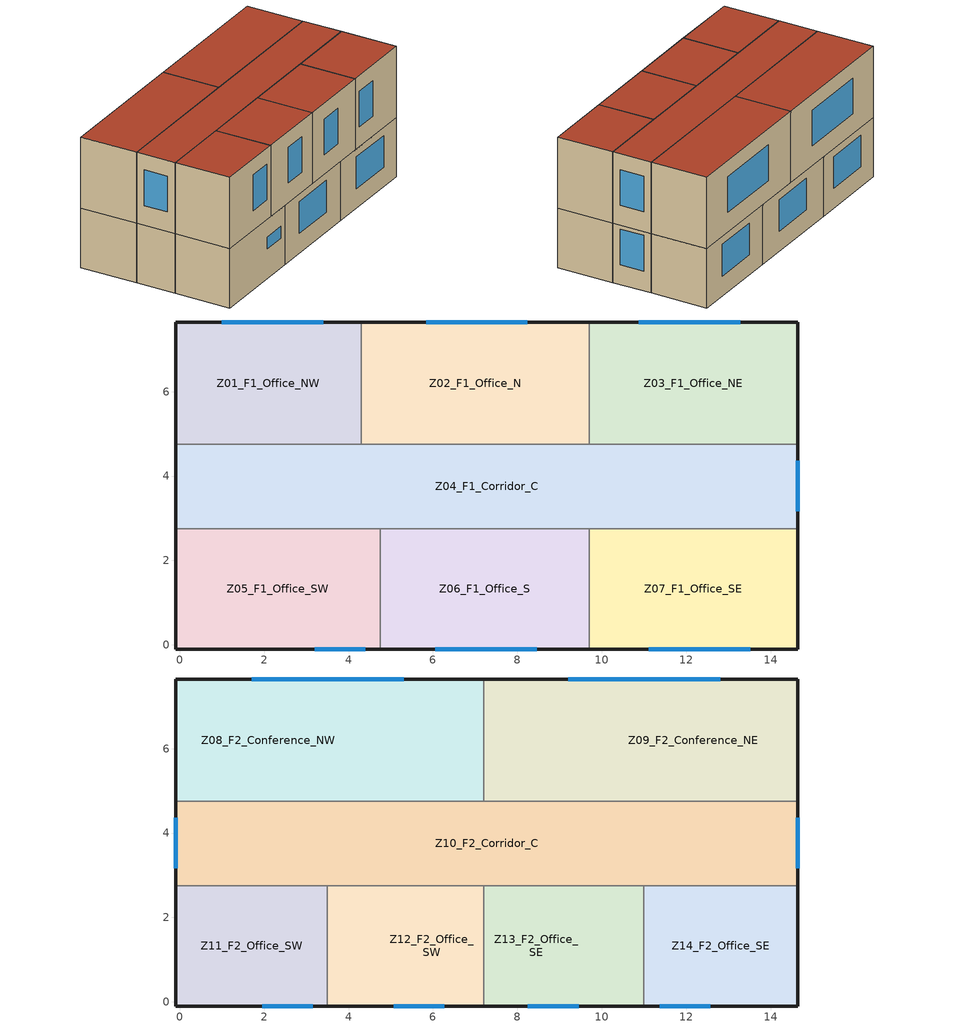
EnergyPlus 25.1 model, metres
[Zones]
Z01_F1_Office_NW
 floor ground (Default_GroundFloor): -0.1,4.75 -0.1,7.65 4.3,7.65 4.3,4.75 z0
 wall outside (Default_Ext_Wall): 4.3,7.65 -0.1,7.65 -0.1,4.75 z0:3
 wall to Z04_F1_Corridor_C (Default_Int_Wall): -0.1,4.75 4.3,4.75 z0:3
 wall to Z02_F1_Office_N (Default_Int_Wall): 4.3,4.75 4.3,7.65 z0:3
 window (Default_Window): 3.4,7.65 1,7.65 z1:2.6
Z02_F1_Office_N
 floor ground (Default_GroundFloor): 4.3,4.75 4.3,7.65 9.7,7.65 9.7,4.75 z0
 wall outside (Default_Ext_Wall): 9.7,7.65 4.3,7.65 z0:3
 wall to Z04_F1_Corridor_C (Default_Int_Wall): 4.3,4.75 9.7,4.75 z0:3
 wall to Z03_F1_Office_NE (Default_Int_Wall): 9.7,4.75 9.7,7.65 z0:3
 window (Default_Window): 8.24,7.65 5.84,7.65 z1:2.6
Z03_F1_Office_NE
 floor ground (Default_GroundFloor): 9.7,4.75 9.7,7.65 14.65,7.65 14.65,4.75 z0
 wall outside (Default_Ext_Wall): 14.65,4.75 14.65,7.65 9.7,7.65 z0:3
 wall to Z04_F1_Corridor_C (Default_Int_Wall): 9.7,4.75 14.65,4.75 z0:3
 window (Default_Window): 13.28,7.65 10.88,7.65 z1:2.6
Z04_F1_Corridor_C
 floor ground (Default_GroundFloor): -0.1,2.75 -0.1,4.75 14.65,4.75 14.65,2.75 z0
 wall outside (Default_Ext_Wall): 14.65,2.75 14.65,4.75 / -0.1,4.75 -0.1,2.75 z0:3
 wall to Z05_F1_Office_SW (Default_Int_Wall): -0.1,2.75 4.75,2.75 z0:3
 wall to Z06_F1_Office_S (Default_Int_Wall): 4.75,2.75 9.7,2.75 z0:3
 wall to Z07_F1_Office_SE (Default_Int_Wall): 9.7,2.75 14.65,2.75 z0:3
 window (Default_Window): 14.65,3.16 14.65,4.36 z1:2.8
Z05_F1_Office_SW
 floor ground (Default_GroundFloor): -0.1,-0.1 -0.1,2.75 4.75,2.75 4.75,-0.1 z0
 wall outside (Default_Ext_Wall): -0.1,2.75 -0.1,-0.1 4.75,-0.1 z0:3
 wall to Z06_F1_Office_S (Default_Int_Wall): 4.75,-0.1 4.75,2.75 z0:3
 window (Default_Window): 3.2,-0.1 4.4,-0.1 z1.5:2.1
Z06_F1_Office_S
 floor ground (Default_GroundFloor): 4.75,-0.1 4.75,2.75 9.7,2.75 9.7,-0.1 z0
 wall outside (Default_Ext_Wall): 4.75,-0.1 9.7,-0.1 z0:3
 wall to Z07_F1_Office_SE (Default_Int_Wall): 9.7,-0.1 9.7,2.75 z0:3
 window (Default_Window): 6.06,-0.1 8.46,-0.1 z1:2.6
Z07_F1_Office_SE
 floor ground (Default_GroundFloor): 9.7,-0.1 9.7,2.75 14.65,2.75 14.65,-0.1 z0
 wall outside (Default_Ext_Wall): 9.7,-0.1 14.65,-0.1 14.65,2.75 z0:3
 window (Default_Window): 11.12,-0.1 13.52,-0.1 z1:2.6
Z08_F2_Conference_NW
 floor to Z01_F1_Office_NW (Cons_InterFloor): -0.1,4.75 -0.1,7.65 4.3,7.65 4.3,4.75 z3
 floor to Z02_F1_Office_N (Cons_InterFloor): 4.3,4.75 4.3,7.65 7.2,7.65 7.2,4.75 z3
 wall outside (Default_Ext_Wall): 7.2,7.65 -0.1,7.65 -0.1,4.75 z3:6.6
 wall to Z10_F2_Corridor_C (Default_Int_Wall): -0.1,4.75 7.2,4.75 z3:6.6
 wall to Z09_F2_Conference_NE (Default_Int_Wall): 7.2,4.75 7.2,7.65 z3:6.6
 window (Default_Window): 5.31,7.65 1.71,7.65 z4:5.8
 roof outside (Default_Roof): -0.1,7.65 -0.1,4.75 7.2,4.75 7.2,7.65 z6.6
Z09_F2_Conference_NE
 floor to Z02_F1_Office_N (Cons_InterFloor): 7.2,4.75 7.2,7.65 9.7,7.65 9.7,4.75 z3
 floor to Z03_F1_Office_NE (Cons_InterFloor): 9.7,4.75 9.7,7.65 14.65,7.65 14.65,4.75 z3
 wall outside (Default_Ext_Wall): 14.65,4.75 14.65,7.65 7.2,7.65 z3:6.6
 wall to Z10_F2_Corridor_C (Default_Int_Wall): 7.2,4.75 14.65,4.75 z3:6.6
 window (Default_Window): 12.81,7.65 9.21,7.65 z4:5.8
 roof outside (Default_Roof): 7.2,7.65 7.2,4.75 14.65,4.75 14.65,7.65 z6.6
Z10_F2_Corridor_C
 floor to Z04_F1_Corridor_C (Cons_InterFloor): -0.1,2.75 -0.1,4.75 14.65,4.75 14.65,2.75 z3
 wall outside (Default_Ext_Wall): 14.65,2.75 14.65,4.75 / -0.1,4.75 -0.1,2.75 z3:6.6
 wall to Z11_F2_Office_SW (Default_Int_Wall): -0.1,2.75 3.5,2.75 z3:6.6
 wall to Z12_F2_Office_SW (Default_Int_Wall): 3.5,2.75 7.2,2.75 z3:6.6
 wall to Z13_F2_Office_SE (Default_Int_Wall): 7.2,2.75 11,2.75 z3:6.6
 wall to Z14_F2_Office_SE (Default_Int_Wall): 11,2.75 14.65,2.75 z3:6.6
 window (Default_Window): 14.65,3.16 14.65,4.36 / -0.1,4.36 -0.1,3.16 z4:5.8
 roof outside (Default_Roof): -0.1,4.75 -0.1,2.75 14.65,2.75 14.65,4.75 z6.6
Z11_F2_Office_SW
 floor to Z05_F1_Office_SW (Cons_InterFloor): -0.1,-0.1 -0.1,2.75 3.5,2.75 3.5,-0.1 z3
 wall outside (Default_Ext_Wall): -0.1,2.75 -0.1,-0.1 3.5,-0.1 z3:6.6
 wall to Z12_F2_Office_SW (Default_Int_Wall): 3.5,-0.1 3.5,2.75 z3:6.6
 window (Default_Window): 1.95,-0.1 3.15,-0.1 z4:5.8
 roof outside (Default_Roof): -0.1,2.75 -0.1,-0.1 3.5,-0.1 3.5,2.75 z6.6
Z12_F2_Office_SW
 floor to Z05_F1_Office_SW (Cons_InterFloor): 3.5,-0.1 3.5,2.75 4.75,2.75 4.75,-0.1 z3
 floor to Z06_F1_Office_S (Cons_InterFloor): 4.75,-0.1 4.75,2.75 7.2,2.75 7.2,-0.1 z3
 wall outside (Default_Ext_Wall): 3.5,-0.1 7.2,-0.1 z3:6.6
 wall to Z13_F2_Office_SE (Default_Int_Wall): 7.2,-0.1 7.2,2.75 z3:6.6
 window (Default_Window): 5.07,-0.1 6.27,-0.1 z4:5.8
 roof outside (Default_Roof): 3.5,2.75 3.5,-0.1 7.2,-0.1 7.2,2.75 z6.6
Z13_F2_Office_SE
 floor to Z06_F1_Office_S (Cons_InterFloor): 7.2,-0.1 7.2,2.75 9.7,2.75 9.7,-0.1 z3
 floor to Z07_F1_Office_SE (Cons_InterFloor): 9.7,-0.1 9.7,2.75 11,2.75 11,-0.1 z3
 wall outside (Default_Ext_Wall): 7.2,-0.1 11,-0.1 z3:6.6
 wall to Z14_F2_Office_SE (Default_Int_Wall): 11,-0.1 11,2.75 z3:6.6
 window (Default_Window): 8.25,-0.1 9.45,-0.1 z4:5.8
 roof outside (Default_Roof): 7.2,2.75 7.2,-0.1 11,-0.1 11,2.75 z6.6
Z14_F2_Office_SE
 floor to Z07_F1_Office_SE (Cons_InterFloor): 11,-0.1 11,2.75 14.65,2.75 14.65,-0.1 z3
 wall outside (Default_Ext_Wall): 11,-0.1 14.65,-0.1 14.65,2.75 z3:6.6
 window (Default_Window): 11.37,-0.1 12.57,-0.1 z4:5.8
 roof outside (Default_Roof): 11,2.75 11,-0.1 14.65,-0.1 14.65,2.75 z6.6
[BUILDING]
sm21_anchor: North Axis=0; Terrain=Suburbs; Loads Convergence Tolerance Value=0.04; Temperature Convergence Tolerance Value=0.4; Solar Distribution=FullExterior; Maximum Number of Warmup Days=25; Minimum Number of Warmup Days=1
[SITE:LOCATION]
Shenzhen_CN: Latitude=22.54; Longitude=114.06; Time Zone=8; Elevation=10
[MATERIAL] Thermal Absorptance=0.9; Solar Absorptance=0.7; Visible Absorptance=0.7
Name | Roughness | Thickness | Conductivity | Density | Specific Heat
Mat_Stucco | MediumRough | 0.025 | 0.72 | 1856 | 840
Mat_Gypsum | Smooth | 0.016 | 0.16 | 800 | 1090
Mat_Floor_Concrete | MediumRough | 0.15 | 1.95 | 2240 | 900
Mat_Concrete | MediumRough | 0.1 | 1.95 | 2240 | 900
[MATERIAL:NOMASS] Roughness=Rough; Thermal Absorptance=0.9; Solar Absorptance=0.7; Visible Absorptance=0.7
Name | Thermal Resistance
Mat_Insulation | 2.5
Mat_Roof_Membrane | 0.05
[WINDOWMATERIAL:SIMPLEGLAZINGSYSTEM]
Mat_Glazing: UFactor=2.5; Solar Heat Gain Coefficient=0.4; Visible Transmittance=0.6
[CONSTRUCTION]
Default_Ext_Wall: Mat_Stucco, Mat_Insulation, Mat_Gypsum
Default_Int_Wall: Mat_Gypsum, Mat_Insulation, Mat_Gypsum
Default_GroundFloor: Mat_Floor_Concrete, Mat_Insulation, Mat_Gypsum
Default_Roof: Mat_Roof_Membrane, Mat_Insulation, Mat_Concrete, Mat_Gypsum
Cons_InterFloor: Mat_Floor_Concrete
Default_Window: Mat_Glazing
[ZONE] Type=1; Multiplier=1; Ceiling Height=autocalculate; Volume=autocalculate; Floor Area=autocalculate; Zone Inside Convection Algorithm=TARP; Zone Outside Convection Algorithm=DOE-2; Part of Total Floor Area=Yes
Z01_F1_Office_NW; Z02_F1_Office_N; Z03_F1_Office_NE; Z04_F1_Corridor_C; Z05_F1_Office_SW; Z06_F1_Office_S; Z07_F1_Office_SE; Z08_F2_Conference_NW; Z09_F2_Conference_NE; Z10_F2_Corridor_C; Z11_F2_Office_SW; Z12_F2_Office_SW; Z13_F2_Office_SE; Z14_F2_Office_SE
[PEOPLE] Number of People Schedule=Sch_Occupancy; Number of People Calculation Method=Area/Person; Number of People=0; People per Floor Area=0; Floor Area per Person=10; Fraction Radiant=0.3; Sensible Heat Fraction=Autocalculate; Activity Level Schedule=Sch_ActivityLevel; Carbon Dioxide Generation Rate=3.82e-08; Enable ASHRAE 55 Comfort Warnings=No; Mean Radiant Temperature Calculation Type=EnclosureAveraged; Clothing Insulation Calculation Method=ClothingInsulationSchedule; Cold Stress Temperature Threshold=15.56; Heat Stress Temperature Threshold=30
Name | Zone or ZoneList or Space or SpaceList
Z01_F1_Office_NW_People | Z01_F1_Office_NW
Z02_F1_Office_N_People | Z02_F1_Office_N
Z03_F1_Office_NE_People | Z03_F1_Office_NE
Z04_F1_Corridor_C_People | Z04_F1_Corridor_C
Z05_F1_Office_SW_People | Z05_F1_Office_SW
Z06_F1_Office_S_People | Z06_F1_Office_S
Z07_F1_Office_SE_People | Z07_F1_Office_SE
Z08_F2_Conference_NW_People | Z08_F2_Conference_NW
Z09_F2_Conference_NE_People | Z09_F2_Conference_NE
Z10_F2_Corridor_C_People | Z10_F2_Corridor_C
Z11_F2_Office_SW_People | Z11_F2_Office_SW
Z12_F2_Office_SW_People | Z12_F2_Office_SW
Z13_F2_Office_SE_People | Z13_F2_Office_SE
Z14_F2_Office_SE_People | Z14_F2_Office_SE
[LIGHTS] Schedule=Sch_Lighting; Design Level Calculation Method=Watts/Area; Lighting Level=0; Watts per Floor Area=10; Watts per Person=0; Return Air Fraction=0; Fraction Radiant=0.42; Fraction Visible=0.18; Fraction Replaceable=1; EndUse Subcategory=General; Return Air Fraction Calculated from Plenum Temperature=No; Return Air Fraction Function of Plenum Temperature Coefficient 1=0; Return Air Fraction Function of Plenum Temperature Coefficient 2=0
Name | Zone or ZoneList or Space or SpaceList
Z01_F1_Office_NW_Lights | Z01_F1_Office_NW
Z02_F1_Office_N_Lights | Z02_F1_Office_N
Z03_F1_Office_NE_Lights | Z03_F1_Office_NE
Z04_F1_Corridor_C_Lights | Z04_F1_Corridor_C
Z05_F1_Office_SW_Lights | Z05_F1_Office_SW
Z06_F1_Office_S_Lights | Z06_F1_Office_S
Z07_F1_Office_SE_Lights | Z07_F1_Office_SE
Z08_F2_Conference_NW_Lights | Z08_F2_Conference_NW
Z09_F2_Conference_NE_Lights | Z09_F2_Conference_NE
Z10_F2_Corridor_C_Lights | Z10_F2_Corridor_C
Z11_F2_Office_SW_Lights | Z11_F2_Office_SW
Z12_F2_Office_SW_Lights | Z12_F2_Office_SW
Z13_F2_Office_SE_Lights | Z13_F2_Office_SE
Z14_F2_Office_SE_Lights | Z14_F2_Office_SE
[HVACTEMPLATE:THERMOSTAT]
Office_Thermostat: Heating Setpoint Schedule=Sch_HeatingSetpoint; Cooling Setpoint Schedule=Sch_CoolingSetpoint
[HVACTEMPLATE:ZONE:IDEALLOADSAIRSYSTEM] Template Thermostat=Office_Thermostat; System Availability Schedule=Sch_AlwaysOn; Maximum Heating Supply Air Temperature=50; Minimum Cooling Supply Air Temperature=13; Maximum Heating Supply Air Humidity Ratio=0.0156; Minimum Cooling Supply Air Humidity Ratio=0.0077; Heating Limit=NoLimit; Cooling Limit=NoLimit; Dehumidification Control Type=ConstantSensibleHeatRatio; Cooling Sensible Heat Ratio=0.7; Dehumidification Setpoint=60; Humidification Control Type=None; Humidification Setpoint=30; Outdoor Air Method=None; Outdoor Air Flow Rate per Person=0.00944; Outdoor Air Flow Rate per Zone Floor Area=0; Outdoor Air Flow Rate per Zone=0; Demand Controlled Ventilation Type=None; Outdoor Air Economizer Type=NoEconomizer; Heat Recovery Type=None; Sensible Heat Recovery Effectiveness=0.7; Latent Heat Recovery Effectiveness=0.65
Z01_F1_Office_NW; Z02_F1_Office_N; Z03_F1_Office_NE; Z04_F1_Corridor_C; Z05_F1_Office_SW; Z06_F1_Office_S; Z07_F1_Office_SE; Z08_F2_Conference_NW; Z09_F2_Conference_NE; Z10_F2_Corridor_C; Z11_F2_Office_SW; Z12_F2_Office_SW; Z13_F2_Office_SE; Z14_F2_Office_SE
[SCHEDULE:COMPACT]
Sch_Occupancy; Sch_Lighting: Through: 12/31, For: Weekdays, Until: 09:00, 0, Until: 18:00, 1, Until: 24:00, 0, For: Weekends, Until: 24:00, 0, For: Holidays, Until: 24:00, 0, For: AllOtherDays, Until: 24:00, 0
Sch_ActivityLevel: Through: 12/31, For: AllDays, Until: 24:00, 120
Sch_HeatingSetpoint: Through: 12/31, For: AllDays, Until: 24:00, 20
Sch_CoolingSetpoint: Through: 12/31, For: AllDays, Until: 24:00, 24
Sch_AlwaysOn: Through: 12/31, For: AllDays, Until: 24:00, 1
